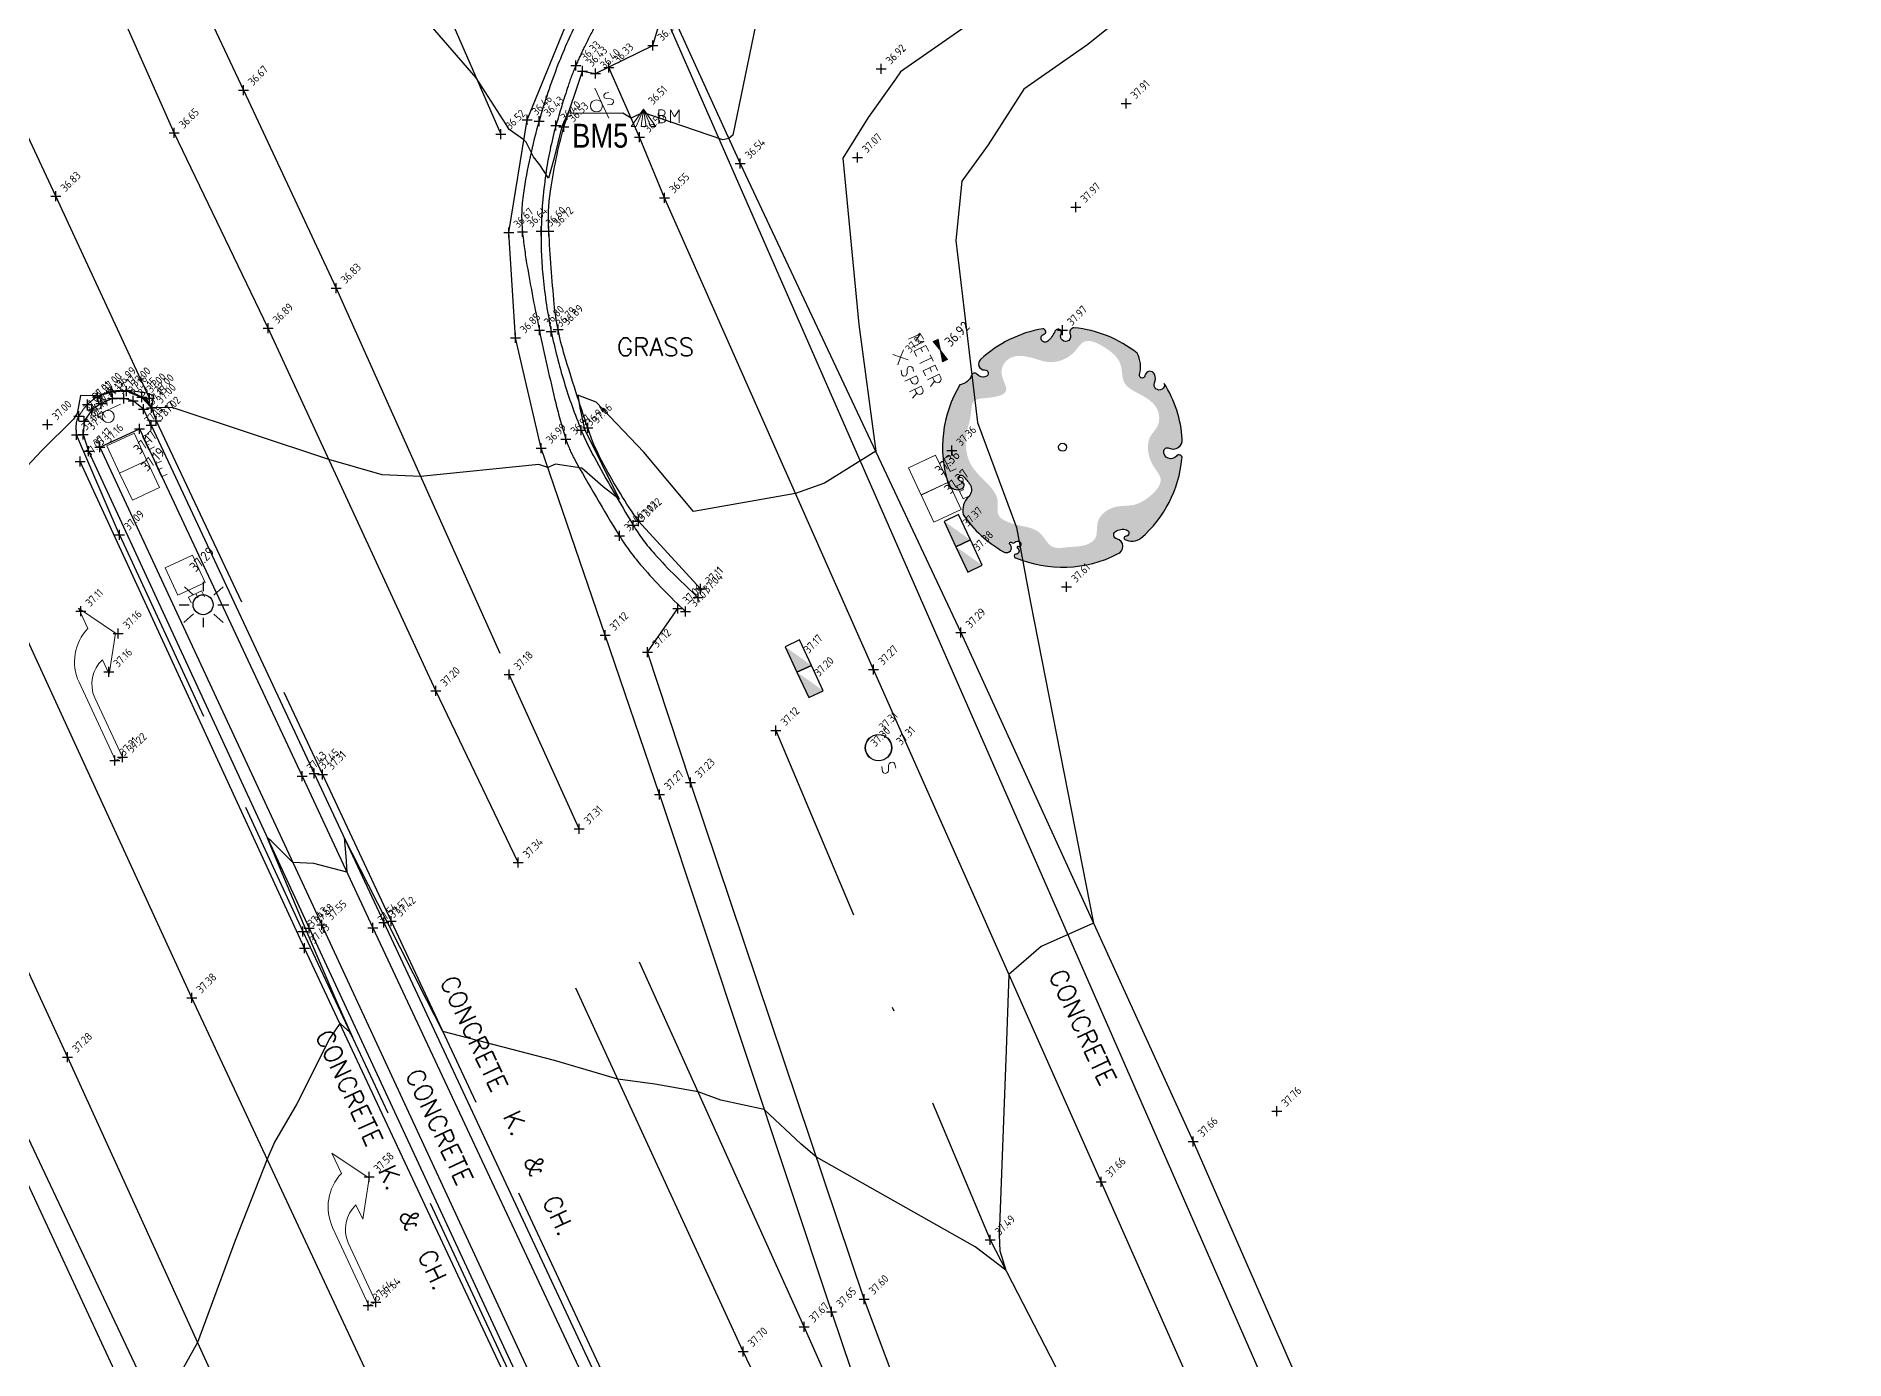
# Model space of a CAD drawing. Header units: metres. Extents: x 245957 to 247358, y 7418632 to 7419642.
# Drawn here: x 246882.36 to 246927.58, y 7419456.2 to 7419489.28 of the extents above; entities that cross this region are included whole.
import ezdxf
from ezdxf.enums import TextEntityAlignment as Align

# ---------------------------------------------------------------- set-up
doc = ezdxf.new("R2010")
doc.units = ezdxf.units.M
for name, pattern in [('DASHDOT', [10, 5, -2.5, 0, -2.5]), ('DASHED', [0.75, 0.5, -0.25]), ('HIDDEN', [0.375, 0.25, -0.125]), ('PHANTOM', [2.5, 1.25, -0.25, 0.25, -0.25, 0.25, -0.25])]:
    doc.linetypes.add(name, pattern=pattern)
for name, color, linetype in [('-TEXT', 7, 'Continuous'), ('017_NAIL-L', 8, 'Continuous'), ('102_TOP_OF_BANK', 37, 'PHANTOM'), ('103_TOE_OF_BATTER', 37, 'DASHDOT'), ('103_TOE_OF_BATTER-L', 37, 'DASHDOT'), ('103_TOE_OF_BATTER-S', 37, 'DASHDOT'), ('104_EXISTING_SURFACE-L', 35, 'Continuous'), ('104_EXISTING_SURFACE-S', 35, 'Continuous'), ('201_SINGLE_TREE-H', 63, 'Continuous'), ('201_SINGLE_TREE-S', 96, 'Continuous'), ('401_CL_BITUMEN-L', 8, 'Continuous'), ('401_CL_BITUMEN-S', 8, 'Continuous'), ('403_EDGE_OF_BITUMEN', 8, 'Continuous'), ('403_EDGE_OF_BITUMEN-L', 8, 'Continuous'), ('403_EDGE_OF_BITUMEN-S', 8, 'Continuous'), ('408_BACK_OF_KERB', 10, 'Continuous'), ('408_BACK_OF_KERB-L', 10, 'Continuous'), ('408_BACK_OF_KERB-S', 10, 'Continuous'), ('410_PEDESTRIAN_PATH', 32, 'Continuous'), ('410_PEDESTRIAN_PATH-L', 32, 'Continuous'), ('410_PEDESTRIAN_PATH-S', 32, 'Continuous'), ('415_LANE_LINE_DASHED', 53, 'DASHED'), ('415_LANE_LINE_DASHED-L', 53, 'DASHED'), ('415_LANE_LINE_DASHED-S', 53, 'DASHED'), ('418_LANE_LINE_SOLID', 53, 'Continuous'), ('418_LANE_LINE_SOLID-L', 53, 'Continuous'), ('418_LANE_LINE_SOLID-S', 53, 'Continuous'), ('420_TRAFFIC_ARROW-L', 53, 'Continuous'), ('420_TRAFFIC_ARROW-S', 53, 'Continuous'), ('721_TELECOM_PIT-L', 7, 'Continuous'), ('EX-BENCHMARK', 7, 'Continuous'), ('EX-BENCHMARK_(SLS)', 8, 'Continuous'), ('EX-LINEMARKING_(SLS)', 53, 'Continuous'), ('EX-TELSTRA_COVER_(SLS)', 7, 'Continuous'), ('EX-TRAFFIC_SIGN_(SLS)', 89, 'Continuous'), ('Surface_Contours_Major', 4, 'Continuous'), ('Surface_Contours_Minor', 253, 'Continuous')]:
    doc.layers.add(name, color=color, linetype=linetype)
for name, color, linetype, true_color in [('406_LIP_OF_KERB', 7, 'HIDDEN', 0xff4100), ('406_LIP_OF_KERB-L', 7, 'HIDDEN', 0xff4100), ('406_LIP_OF_KERB-S', 7, 'HIDDEN', 0xff4100), ('407_INVERT_OF_KERB', 7, 'DASHED', 0xff4100), ('407_INVERT_OF_KERB-L', 7, 'DASHED', 0xff4100), ('407_INVERT_OF_KERB-S', 7, 'DASHED', 0xff4100), ('409_TOP_OF_KERB', 7, 'Continuous', 0xff4100), ('409_TOP_OF_KERB-L', 7, 'Continuous', 0xff4100), ('409_TOP_OF_KERB-S', 7, 'Continuous', 0xff4100), ('716_ELECTRICITY_PIT-L', 7, 'ELECTRICAL', 0xffa500), ('717_ELEC_LINE_OVER', 7, 'Continuous', 0xffa500), ('741_SEWER_PIT-L', 7, 'Continuous', 0xfffd66), ('754_WATER_METER-L', 7, 'Continuous', 0x0041ff), ('759_IRRIGATION', 7, 'Continuous', 0x0041ff), ('EX-ELECT_PIT_(SLS)', 7, 'Continuous', 0xffa500), ('EX-LIGHT_(SLS)', 7, 'Continuous', 0xffa500), ('EX-SEWER_PIT_(SLS)', 7, 'Continuous', 0xfffd66), ('EX-SPRINKLER_(SLS)', 7, 'Continuous', 0x0041ff), ('EX-WATER_METER_(SLS)', 7, 'Continuous', 0x0041ff)]:
    doc.layers.add(name, color=color, linetype=linetype, true_color=true_color)
doc.styles.add('BOLD', font='ARIALN.TTF')
doc.styles.add('ISO', font='iso.shx')
doc.styles.add('ISO18', font='iso.shx')
doc.styles.add('ISO2.5', font='isocp.shx', dxfattribs={"height": 2.5})
doc.styles.get("Standard").update_dxf_attribs({"font": 'SIMPLEX.shx'})
doc.linetypes.add('ELECTRICAL', pattern='A,2,-0.15,["E",ISO18,S=0.2,R=0,X=-0.015,Y=-0.1],-0.15', length=2.3)

# ---------------------------------------------------------------- blocks, each defined once
blk = doc.blocks.new('BM')
at = {"color": 0, "linetype": 'Continuous', "lineweight": 13}
for p, q in [((0, 0), (-0.31, -0.437)), ((-0.186, -0.437), (0, 0)), ((0, 0), (-0.062, -0.437)), ((0, 0), (0.186, -0.437)), ((0.31, -0.437), (0, 0)), ((0, 0), (0.062, -0.437)), ((-0.31, -0.437), (-0.186, -0.437)), ((-0.062, -0.437), (0.062, -0.437)), ((0.186, -0.437), (0.31, -0.437)), ((0.472, -0.017), (0.383, -0.017)), ((0.383, -0.017), (0.383, -0.339)), ((0.472, -0.161), (0.383, -0.161)), ((0.383, -0.161), (0.389, -0.161)), ((0.383, -0.339), (0.472, -0.339)), ((0.383, -0.339), (0.389, -0.339)), ((0.522, -0.039), (0.472, -0.017)), ((0.472, -0.161), (0.522, -0.139)), ((0.516, -0.172), (0.472, -0.161)), ((0.472, -0.339), (0.516, -0.327)), ((0.549, -0.206), (0.516, -0.172)), ((0.516, -0.327), (0.549, -0.294)), ((0.544, -0.089), (0.522, -0.039)), ((0.522, -0.139), (0.544, -0.089)), ((0.56, -0.25), (0.549, -0.206)), ((0.549, -0.294), (0.56, -0.25)), ((0.671, -0.339), (0.671, -0.017)), ((0.671, -0.017), (0.776, -0.194)), ((0.776, -0.194), (0.887, -0.017)), ((0.887, -0.017), (0.887, -0.339))]:
    blk.add_line(p, q, dxfattribs=at)
blk = doc.blocks.new('CROSS')
at = {"color": 0, "linetype": 'Continuous'}
for p, q in [((-0.5, 0), (0.5, 0)), ((0, -0.5), (0, 0.5))]:
    blk.add_line(p, q, dxfattribs=at)
blk = doc.blocks.new('SP')
at = {"color": 0, "linetype": 'Continuous', "lineweight": 13}
for p, q in [((0.15, 0.423), (0.15, -0.406)), ((0.28, 0.165), (0.263, 0.104)), ((0.263, 0.104), (0.302, 0.059)), ((0.335, 0.192), (0.28, 0.165)), ((0.302, 0.059), (0.401, 0.004)), ((0.424, 0.176), (0.335, 0.192)), ((0.401, 0.004), (0.407, 0.004)), ((0.44, -0.04), (0.401, 0.004)), ((0.401, 0.004), (0.407, 0.004)), ((0.263, -0.096), (0.368, -0.129)), ((0.368, -0.129), (0.424, -0.101)), ((0.368, -0.129), (0.374, -0.129)), ((0.424, -0.101), (0.44, -0.04))]:
    blk.add_line(p, q, dxfattribs=at)
blk.add_circle((0, 0), 0.15, dxfattribs=at)
blk = doc.blocks.new('SPR')
at = {"color": 0, "linetype": 'Continuous', "lineweight": 13}
for p, q in [((-0.144, -0.144), (0.139, 0.139)), ((-0.141, 0.141), (0, 0)), ((0, 0), (0.141, -0.141)), ((0.315, 0.132), (0.298, 0.071)), ((0.298, 0.071), (0.337, 0.021)), ((0.37, 0.16), (0.315, 0.132)), ((0.337, 0.021), (0.437, -0.028)), ((0.459, 0.143), (0.37, 0.16)), ((0.586, -0.161), (0.586, 0.16)), ((0.586, 0.16), (0.675, 0.16)), ((0.675, 0.16), (0.681, 0.16)), ((0.719, 0.149), (0.675, 0.16)), ((0.675, 0.16), (0.681, 0.16)), ((0.753, 0.116), (0.719, 0.149)), ((0.719, -0.006), (0.753, 0.027)), ((0.769, 0.071), (0.753, 0.116)), ((0.753, 0.027), (0.769, 0.071)), ((0.875, -0.161), (0.875, 0.16)), ((0.875, 0.16), (0.963, 0.16)), ((0.963, 0.16), (0.969, 0.16)), ((1.007, 0.149), (0.963, 0.16)), ((0.963, 0.16), (0.969, 0.16)), ((1.041, 0.116), (1.007, 0.149)), ((1.007, -0.006), (1.041, 0.027)), ((1.052, 0.071), (1.041, 0.116)), ((1.041, 0.027), (1.052, 0.071)), ((0.298, -0.128), (0.409, -0.161)), ((0.409, -0.161), (0.464, -0.134)), ((0.409, -0.161), (0.415, -0.161)), ((0.437, -0.028), (0.442, -0.028)), ((0.476, -0.078), (0.437, -0.028)), ((0.437, -0.028), (0.442, -0.028)), ((0.464, -0.134), (0.476, -0.078)), ((0.675, -0.017), (0.586, -0.017)), ((0.586, -0.017), (0.592, -0.017)), ((0.675, -0.017), (0.719, -0.006)), ((0.963, -0.017), (0.875, -0.017)), ((0.875, -0.017), (0.88, -0.017)), ((0.963, -0.017), (1.007, -0.006)), ((0.985, -0.017), (1.052, -0.161)), ((1.052, -0.161), (1.057, -0.161))]:
    blk.add_line(p, q, dxfattribs=at)
blk = doc.blocks.new('201T')
at = {"layer": '201_SINGLE_TREE-S'}
blk.add_circle((0, 0), 0.5, dxfattribs=at)
blk = doc.blocks.new('201C')
at = {"layer": '201_SINGLE_TREE-H', "transparency": 33554534}
h = blk.add_hatch(color=256, dxfattribs=at)
h.paths.add_polyline_path([(-0.3717, -0.3344, 0.222926), (0.0196, -0.4996, 0.770799), (0.0439, -0.4417, -0.650302), (0.0511, -0.4116, -0.234737), (0.0964, -0.4247, -0.847312), (0.0816, -0.4475, 0.78443), (0.0732, -0.4583, 0.276934), (0.1352, -0.4813, 0.193599), (0.4309, -0.2536, 0.800435), (0.4144, -0.2337, -0.75216), (0.3757, -0.1925, -0.528914), (0.4006, -0.1909, 0.594112), (0.4663, -0.1804, 0.123805), (0.4962, 0.0616, -1.41759), (0.4607, 0.0811, 0.206906), (0.4758, 0.1133, 0.759729), (0.4374, 0.1252, -1.073307), (0.4187, 0.1392, 0.194379), (0.4474, 0.2231, 0.144612), (0.2544, 0.4304, 0.53339), (0.2277, 0.4128, -1.592592), (0.1939, 0.4293, 1.030038), (0.1758, 0.4513, -0.10361), (0.1314, 0.4262, -1.238487), (0.1282, 0.4593, 0.884725), (0.1336, 0.4818, 0.147549), (-0.1551, 0.4753, 0.71725), (-0.1579, 0.4291, -0.864032), (-0.1646, 0.4015, -0.310704), (-0.1946, 0.4266, 0.58143), (-0.2167, 0.4321, -0.281558), (-0.2766, 0.4162), (-0.2775, 0.4159, 0.217121), (-0.4959, 0.0634), (-0.4959, 0.0634, 0.440011), (-0.4522, 0.021, 0.723973), (-0.4442, 0.0516, -1.384648), (-0.4262, 0.0659, -0.051107), (-0.4149, 0.0223, -0.361502), (-0.441, -0.0208, 0.256822), (-0.4937, -0.0791, 0.116166), (-0.4065, -0.2911, 0.67803), (-0.3682, -0.2843, 0.170035), (-0.3696, -0.274, -1.054701), (-0.3596, -0.2696, 0.431903), (-0.3468, -0.2749, -0.910728), (-0.3329, -0.2993, -0.42046), (-0.3418, -0.2976, 1.007885), (-0.3479, -0.3018, -0.766634), (-0.3646, -0.3216, 0.938602), (-0.3717, -0.3344)])
edge = h.paths.add_edge_path(flags=16)
edge.add_spline(control_points=[(-0.3177, 0.2468), (-0.303, 0.2628), (-0.2856, 0.2893), (-0.256, 0.3411), (-0.1928, 0.3155), (-0.0921, 0.286), (-0.1162, 0.3941), (-0.0359, 0.4462), (0.0392, 0.3985), (0.1028, 0.3299), (0.1957, 0.3214), (0.2784, 0.3804), (0.3442, 0.2961), (0.3785, 0.2147), (0.3303, 0.1307), (0.3915, 0.0592), (0.4378, -0.0139), (0.4055, -0.0919), (0.3459, -0.1091), (0.3102, -0.1666), (0.3057, -0.2282), (0.3286, -0.3091), (0.2408, -0.3447), (0.1647, -0.3496), (0.103, -0.3142), (0.0463, -0.3153), (0.0047, -0.3356), (-0.0139, -0.3682), (-0.0327, -0.4069), (-0.0927, -0.4151), (-0.1463, -0.3868), (-0.23, -0.3665), (-0.2245, -0.2773), (-0.2864, -0.2294), (-0.3344, -0.1941), (-0.3737, -0.1409), (-0.3276, -0.0866), (-0.344, -0.0009), (-0.3866, 0.0828), (-0.3665, 0.1796), (-0.3359, 0.2271), (-0.3177, 0.2468)], knot_values=[0, 0, 0, 0, 0.064972, 0.101243, 0.15652, 0.245586, 0.324463, 0.387907, 0.486094, 0.554514, 0.671826, 0.728629, 0.823661, 0.919885, 0.989953, 1.075257, 1.171704, 1.23593, 1.293575, 1.346478, 1.426142, 1.479146, 1.570817, 1.644481, 1.712561, 1.774901, 1.807, 1.846291, 1.885582, 1.928182, 2.007036, 2.074591, 2.151638, 2.226455, 2.293426, 2.340744, 2.397548, 2.47317, 2.587294, 2.673595, 2.754259, 2.754259, 2.754259, 2.754259], degree=3, periodic=0)
at = {"layer": '201_SINGLE_TREE-S'}
blk.add_lwpolyline([(-0.3717, -0.3344, 0.222926), (0.0196, -0.4996, 0.770799), (0.0439, -0.4417, -0.650302), (0.0511, -0.4116, -0.234737), (0.0964, -0.4247, -0.847312), (0.0816, -0.4475, 0.78443), (0.0732, -0.4583, 0.276934), (0.1352, -0.4813, 0.193599), (0.4309, -0.2536, 0.800435), (0.4144, -0.2337, -0.75216), (0.3757, -0.1925, -0.528914), (0.4006, -0.1909, 0.594112), (0.4663, -0.1804, 0.123805), (0.4962, 0.0616, -1.41759), (0.4607, 0.0811, 0.206906), (0.4758, 0.1133, 0.759729), (0.4374, 0.1252, -1.073307), (0.4187, 0.1392, 0.194379), (0.4474, 0.2231, 0.144612), (0.2544, 0.4304, 0.53339), (0.2277, 0.4128, -1.592592), (0.1939, 0.4293, 1.030038), (0.1758, 0.4513, -0.10361), (0.1314, 0.4262, -1.238487), (0.1282, 0.4593, 0.884725), (0.1336, 0.4818, 0.147549), (-0.1551, 0.4753, 0.71725), (-0.1579, 0.4291, -0.864032), (-0.1646, 0.4015, -0.310704), (-0.1946, 0.4266, 0.58143), (-0.2167, 0.4321, -0.281558), (-0.2766, 0.4162), (-0.2775, 0.4159, 0.217121), (-0.4959, 0.0634), (-0.4959, 0.0634, 0.440011), (-0.4522, 0.021, 0.723973), (-0.4442, 0.0516, -1.384648), (-0.4262, 0.0659, -0.051107), (-0.4149, 0.0223, -0.361502), (-0.441, -0.0208, 0.256822), (-0.4937, -0.0791, 0.116166), (-0.4065, -0.2911, 0.67803), (-0.3682, -0.2843, 0.170035), (-0.3696, -0.274, -1.054701), (-0.3596, -0.2696, 0.431903), (-0.3468, -0.2749, -0.910728), (-0.3329, -0.2993, -0.42046), (-0.3418, -0.2976, 1.007885), (-0.3479, -0.3018, -0.766634), (-0.3646, -0.3216, 0.938602), (-0.3717, -0.3344)], format="xyb", dxfattribs=at)
blk = doc.blocks.new('SEWA')
at = {"color": 0, "linetype": 'Continuous', "lineweight": 13}
for p, q in [((0.471, 0.153), (0.46, 0.114)), ((0.46, 0.114), (0.477, 0.07)), ((0.499, 0.186), (0.471, 0.153)), ((0.477, 0.07), (0.504, 0.042)), ((0.543, 0.197), (0.499, 0.186)), ((0.504, 0.042), (0.615, -0.013)), ((0.643, 0.175), (0.543, 0.197)), ((0.46, -0.124), (0.582, -0.163)), ((0.582, -0.163), (0.621, -0.152)), ((0.582, -0.163), (0.587, -0.163)), ((0.615, -0.013), (0.621, -0.013)), ((0.648, -0.041), (0.615, -0.013)), ((0.615, -0.013), (0.621, -0.013)), ((0.621, -0.152), (0.654, -0.124)), ((0.659, -0.08), (0.648, -0.041)), ((0.654, -0.124), (0.659, -0.08))]:
    blk.add_line(p, q, dxfattribs=at)
blk.add_circle((0, 0), 0.325, dxfattribs=at)
blk = doc.blocks.new('WM')
at = {"color": 0, "linetype": 'Continuous', "lineweight": 13}
for p, q in [((-0.28, -0.07), (-0.28, 0.07)), ((-0.28, 0.07), (0, 0)), ((-0.275, 0.069), (-0.28, 0.069)), ((-0.25, 0.062), (-0.28, 0.062)), ((-0.225, 0.056), (-0.28, 0.056)), ((-0.2, 0.05), (-0.28, 0.05)), ((-0.175, 0.044), (-0.28, 0.044)), ((-0.15, 0.037), (-0.28, 0.037)), ((-0.125, 0.031), (-0.28, 0.031)), ((-0.1, 0.025), (-0.28, 0.025)), ((-0.075, 0.019), (-0.28, 0.019)), ((-0.05, 0.012), (-0.28, 0.012)), ((-0.025, 0.006), (-0.28, 0.006)), ((-0.001, 0), (-0.28, 0)), ((0, 0), (-0.28, -0.07)), ((0.28, 0.07), (0, 0)), ((0.28, 0), (0, 0)), ((0, 0), (0.28, -0.07)), ((0.28, 0.006), (0.024, 0.006)), ((0.28, 0.012), (0.049, 0.012)), ((0.28, 0.019), (0.074, 0.019)), ((0.28, 0.025), (0.099, 0.025)), ((0.28, 0.031), (0.124, 0.031)), ((0.28, 0.037), (0.149, 0.037)), ((0.28, 0.044), (0.174, 0.044)), ((0.28, 0.05), (0.199, 0.05)), ((0.28, 0.056), (0.224, 0.056)), ((0.28, 0.062), (0.249, 0.062)), ((0.28, 0.069), (0.274, 0.069)), ((0.28, -0.07), (0.28, 0.07)), ((-0.591, -0.602), (-0.591, -0.275)), ((-0.591, -0.275), (-0.48, -0.458)), ((-0.48, -0.458), (-0.375, -0.275)), ((-0.375, -0.275), (-0.375, -0.602)), ((-0.026, -0.006), (-0.28, -0.006)), ((-0.051, -0.012), (-0.28, -0.012)), ((-0.076, -0.019), (-0.28, -0.019)), ((-0.101, -0.025), (-0.28, -0.025)), ((-0.126, -0.031), (-0.28, -0.031)), ((-0.151, -0.037), (-0.28, -0.037)), ((-0.176, -0.044), (-0.28, -0.044)), ((-0.201, -0.05), (-0.28, -0.05)), ((-0.226, -0.056), (-0.28, -0.056)), ((-0.251, -0.062), (-0.28, -0.062)), ((-0.276, -0.069), (-0.28, -0.069)), ((-0.264, -0.602), (-0.264, -0.275)), ((-0.264, -0.275), (-0.12, -0.275)), ((-0.158, -0.419), (-0.264, -0.419)), ((-0.264, -0.419), (-0.258, -0.419)), ((-0.12, -0.275), (-0.114, -0.275)), ((-0.014, -0.275), (0.163, -0.275)), ((0.28, -0.006), (0.025, -0.006)), ((0.28, -0.012), (0.05, -0.012)), ((0.074, -0.602), (0.074, -0.275)), ((0.074, -0.275), (0.08, -0.275)), ((0.28, -0.019), (0.075, -0.019)), ((0.28, -0.025), (0.1, -0.025)), ((0.28, -0.031), (0.125, -0.031)), ((0.28, -0.037), (0.15, -0.037)), ((0.163, -0.275), (0.168, -0.275)), ((0.28, -0.044), (0.175, -0.044)), ((0.28, -0.05), (0.2, -0.05)), ((0.28, -0.056), (0.225, -0.056)), ((0.28, -0.062), (0.25, -0.062)), ((0.274, -0.602), (0.274, -0.275)), ((0.274, -0.275), (0.418, -0.275)), ((0.379, -0.419), (0.274, -0.419)), ((0.274, -0.419), (0.279, -0.419)), ((0.28, -0.069), (0.275, -0.069)), ((0.418, -0.275), (0.423, -0.275)), ((0.523, -0.602), (0.523, -0.275)), ((0.523, -0.275), (0.617, -0.275)), ((0.617, -0.275), (0.623, -0.275)), ((0.662, -0.286), (0.617, -0.275)), ((0.617, -0.275), (0.623, -0.275)), ((0.617, -0.458), (0.662, -0.441)), ((0.695, -0.32), (0.662, -0.286)), ((0.662, -0.441), (0.695, -0.408)), ((0.706, -0.364), (0.695, -0.32)), ((0.695, -0.408), (0.706, -0.364)), ((-0.375, -0.602), (-0.369, -0.602)), ((-0.12, -0.602), (-0.264, -0.602)), ((0.418, -0.602), (0.274, -0.602)), ((0.617, -0.458), (0.523, -0.458)), ((0.523, -0.458), (0.529, -0.458)), ((0.634, -0.458), (0.706, -0.602)), ((0.706, -0.602), (0.711, -0.602))]:
    blk.add_line(p, q, dxfattribs=at)
blk = doc.blocks.new('TCB')
at = {"layer": 'EX-TELSTRA_COVER_(SLS)'}
for p, q in [((0.35, 0.2), (-0.35, 0.2)), ((-0.35, 0.2), (-0.35, -0.2)), ((0.35, -0.2), (0.35, 0.2)), ((-0.35, -0.2), (0.35, -0.2))]:
    blk.add_line(p, q, dxfattribs=at)
blk.add_solid([(-0.35, -0.2), (0.35, 0.2), (0.35, -0.2)], dxfattribs=at)
blk = doc.blocks.new('ECVRS')
at = {"layer": 'EX-ELECT_PIT_(SLS)', "lineweight": 13}
for p, q in [((0.356, 0.377), (-0.394, 0.377)), ((-0.394, 0.377), (-0.394, -0.373)), ((0.356, -0.373), (0.356, 0.377)), ((0.512, -0.151), (0.512, 0.209)), ((0.512, 0.209), (0.673, 0.209)), ((0.628, 0.049), (0.512, 0.049)), ((0.512, 0.049), (0.518, 0.049)), ((0.673, 0.209), (0.678, 0.209)), ((-0.394, -0.373), (0.356, -0.373)), ((0.673, -0.151), (0.512, -0.151))]:
    blk.add_line(p, q, dxfattribs=at)
blk = doc.blocks.new('CK')
at = {"layer": '-TEXT'}
blk.add_text('CONCRETE  K.  &  CH.', height=0.45, dxfattribs=at).set_placement((-0.032, -0.236), align=Align.CENTER)
blk = doc.blocks.new('C')
at = {"layer": '-TEXT'}
blk.add_text('CONCRETE', height=0.45, dxfattribs=at).set_placement((-0.001, -0.23), align=Align.CENTER)
blk = doc.blocks.new('G')
at = {"layer": '-TEXT'}
blk.add_text('GRASS', height=0.45, dxfattribs=at).set_placement((0.021, -0.235), align=Align.CENTER)
blk = doc.blocks.new('RT')
at = {"color": 0, "linetype": 'Continuous', "lineweight": 13}
for p, q in [((-1.2, -0.72), (0, 0)), ((0, 0), (1.08, -0.72)), ((-0.501, -0.72), (-1.2, -0.72)), ((-0.501, -0.72), (-0.495, -0.72)), ((1.08, -0.72), (0.58, -0.72)), ((3.6, -1.68), (0.911, -1.68)), ((3.6, -1.44), (1.559, -1.442)), ((3.6, -1.68), (3.6, -1.44))]:
    blk.add_line(p, q, dxfattribs=at)
for centre, radius, start, end in [((0.916, -0.154), 1.526, 201.7656, 269.8021), ((1.58, -0.389), 1.054, 198.3221, 268.8086)]:
    blk.add_arc(centre, radius, start, end, dxfattribs=at)
blk = doc.blocks.new('1221')
at = {"layer": 'EX-LIGHT_(SLS)'}
for p, q in [((246717.545, 7418813.371), (246717.762, 7418813.171)), ((246718.013, 7418813.493), (246718.013, 7418813.259)), ((246718.512, 7418813.371), (246718.283, 7418813.162)), ((246717.413, 7418812.924), (246717.667, 7418812.924)), ((246718.379, 7418812.924), (246718.654, 7418812.924)), ((246717.773, 7418812.695), (246717.535, 7418812.476)), ((246718.013, 7418812.599), (246718.013, 7418812.365)), ((246718.285, 7418812.687), (246718.512, 7418812.476))]:
    blk.add_line(p, q, dxfattribs=at)
blk.add_circle((246718.013, 7418812.924), 0.25, dxfattribs=at)

msp = doc.modelspace()

# ---------------------------------------------------------------- linework, layer by layer
at = {"layer": '102_TOP_OF_BANK', "ltscale": 10}
msp.add_lwpolyline([(246964.762, 7419288.13, 0.000006), (246962.494, 7419293.018, 0.000004), (246958.792, 7419300.994, 0.000851)], format="xyb", dxfattribs=at)
at = {"layer": '103_TOE_OF_BATTER'}
msp.add_lwpolyline([(246900.857, 7419471.93), (246906.211, 7419459.197), (246910.686, 7419450.541), (246916.034, 7419437.266), (246921.911, 7419423.016)], dxfattribs=at)
at = {"layer": '403_EDGE_OF_BITUMEN'}
for p, q in [((246897.649, 7419473.886), (246898.407, 7419474.973)), ((246898.721, 7419470.627), (246897.649, 7419473.886)), ((246903.061, 7419457.715), (246898.721, 7419470.627)), ((246881.117, 7419462.816), (246886.81, 7419450.584)), ((246906.51, 7419448.54), (246903.061, 7419457.715))]:
    msp.add_line(p, q, dxfattribs=at)
at = {"layer": '406_LIP_OF_KERB', "ltscale": 10}
msp.add_lwpolyline([(246898.596, 7419474.902, -0.025282), (246897.512, 7419476.022, -0.041194), (246896.943, 7419476.793, -0.011913), (246895.813, 7419478.722, -0.050384), (246895.604, 7419479.209, -0.016505), (246895.352, 7419480.114, -0.008327), (246894.942, 7419481.93, -0.008825), (246894.633, 7419483.556, -0.017322), (246894.519, 7419484.392, -0.062558), (246894.542, 7419485.355, -0.032537), (246894.934, 7419487.159, -0.022609), (246895.408, 7419488.568, -0.026343), (246895.931, 7419489.732, -0.029484), (246896.265, 7419490.296, -0.009885), (246897.387, 7419491.893, -0.055708), (246898.252, 7419492.833, -0.036268), (246899.819, 7419494.008)], format="xyb", dxfattribs=at)
at = {"layer": '407_INVERT_OF_KERB', "ltscale": 10}
for p, q in [((246885.249, 7419479.989), (246885.366, 7419479.67)), ((246884.447, 7419476.82), (246883.373, 7419479.316)), ((246885.366, 7419479.67), (246889.524, 7419470.831)), ((246884.447, 7419476.82), (246889.031, 7419466.904)), ((246889.524, 7419470.831), (246891.236, 7419467.164)), ((246891.236, 7419467.164), (246896.891, 7419455.089)), ((246889.031, 7419466.904), (246898.925, 7419445.773))]:
    msp.add_line(p, q, dxfattribs=at)
for points in [[(246901.099, 7419493.899, 0.040597), (246900.367, 7419493.781, 0.088773), (246900.056, 7419493.643, 0.018543), (246899.24, 7419493.047, 0.025302), (246898.683, 7419492.56, 0.007627), (246898.094, 7419491.971, 0.013229), (246897.769, 7419491.618, 0.028728), (246897.011, 7419490.643, 0.027547), (246896.341, 7419489.545, 0.009709), (246896.058, 7419488.993, 0.01231), (246895.855, 7419488.548, 0.021265), (246895.66, 7419488.034, 0.011309), (246895.357, 7419487.045, 0.03382), (246895.101, 7419485.825, 0.029621), (246894.987, 7419484.407, 0.030271), (246895.034, 7419483.243, 0.025929), (246895.24, 7419481.898, 0.022818), (246895.559, 7419480.644, 0.022904), (246895.99, 7419479.43, 0.028501), (246896.308, 7419478.763, 0.010693), (246897.289, 7419477.058, 0.047319), (246897.821, 7419476.34, 0.027424), (246898.912, 7419475.254)], [(246885.249, 7419479.989, 0.052997), (246885.12, 7419480.164, 0.079126), (246885.006, 7419480.255, 0.035078), (246884.768, 7419480.367, 0.060526), (246884.62, 7419480.405, 0.04003), (246884.413, 7419480.416, 0.046357), (246884.235, 7419480.394, 0.033989), (246884.037, 7419480.336, 0.045204), (246883.897, 7419480.27, 0.032839), (246883.788, 7419480.196, 0.022979), (246883.645, 7419480.074, 0.04282), (246883.565, 7419479.984, 0.021293), (246883.428, 7419479.785, 0.111039), (246883.364, 7419479.602, 0.075102), (246883.373, 7419479.316)]]:
    msp.add_lwpolyline(points, format="xyb", dxfattribs=at)
at = {"layer": '408_BACK_OF_KERB'}
for p, q in [((246897.778, 7419489.044), (246898.803, 7419492.479)), ((246896.345, 7419488.348), (246897.778, 7419489.044)), ((246895.555, 7419487.016), (246896.02, 7419488.409)), ((246896.02, 7419488.409), (246896.345, 7419488.348)), ((246883.954, 7419479.008), (246884.945, 7419479.464)), ((246884.945, 7419479.464), (246889.009, 7419470.79)), ((246883.954, 7419479.008), (246889.508, 7419467.073)), ((246897.418, 7419477.156), (246898.974, 7419475.464)), ((246889.009, 7419470.79), (246890.781, 7419466.992)), ((246894.874, 7419455.501), (246889.508, 7419467.073)), ((246890.781, 7419466.992), (246896.462, 7419454.877))]:
    msp.add_line(p, q, dxfattribs=at)
msp.add_lwpolyline([(246897.418, 7419477.156, -0.02604), (246896.552, 7419478.568, -0.04305), (246896.151, 7419479.488, -0.008194), (246895.571, 7419481.303, -0.02357), (246895.409, 7419481.945, -0.026221), (246895.315, 7419482.582, -0.00922), (246895.178, 7419484.405, -0.050162), (246895.221, 7419485.409, -0.030665), (246895.555, 7419487.016)], format="xyb", dxfattribs=at)
at = {"layer": '409_TOP_OF_KERB'}
for p, q in [((246884.273, 7419480.225), (246883.985, 7419480.1)), ((246884.551, 7419480.226), (246884.273, 7419480.225)), ((246884.789, 7419480.165), (246884.551, 7419480.226)), ((246883.758, 7419479.941), (246883.565, 7419479.658)), ((246883.985, 7419480.1), (246883.758, 7419479.941)), ((246885.043, 7419479.955), (246884.789, 7419480.165)), ((246885.24, 7419479.562), (246885.043, 7419479.955)), ((246883.565, 7419479.658), (246883.54, 7419479.325)), ((246883.54, 7419479.325), (246883.669, 7419478.907)), ((246885.24, 7419479.562), (246889.317, 7419470.853)), ((246883.669, 7419478.907), (246889.187, 7419466.984)), ((246889.317, 7419470.853), (246891.058, 7419467.129)), ((246891.058, 7419467.129), (246896.73, 7419454.99)), ((246889.187, 7419466.984), (246894.599, 7419455.354))]:
    msp.add_line(p, q, dxfattribs=at)
at = {"layer": '410_PEDESTRIAN_PATH'}
for p, q in [((246898.401, 7419489.514), (246899.965, 7419486.1)), ((246897.442, 7419486.757), (246896.679, 7419488.493)), ((246898.071, 7419485.243), (246897.442, 7419486.757)), ((246899.965, 7419486.1), (246905.482, 7419474.373)), ((246903.295, 7419473.449), (246898.071, 7419485.243)), ((246905.482, 7419474.373), (246911.284, 7419461.656)), ((246908.982, 7419460.649), (246903.295, 7419473.449)), ((246911.284, 7419461.656), (246915.257, 7419452.607)), ((246912.996, 7419451.597), (246908.982, 7419460.649))]:
    msp.add_line(p, q, dxfattribs=at)
at = {"layer": '415_LANE_LINE_DASHED', "ltscale": 20}
for p, q in [((246890.304, 7419495.262), (246893.976, 7419486.829)), ((246884.749, 7419493.888), (246887.543, 7419487.928)), ((246885.813, 7419486.86), (246883.03, 7419493.148)), ((246882.856, 7419485.278), (246879.908, 7419491.582)), ((246887.543, 7419487.928), (246889.862, 7419482.983)), ((246888.16, 7419481.982), (246885.813, 7419486.86)), ((246885.2, 7419480.232), (246882.856, 7419485.278)), ((246889.862, 7419482.983), (246894.189, 7419473.323)), ((246892.352, 7419472.916), (246888.16, 7419481.982)), ((246895.939, 7419469.466), (246894.189, 7419473.323)), ((246894.416, 7419468.625), (246892.352, 7419472.916)), ((246901.565, 7419457.022), (246895.939, 7419469.466)), ((246900.037, 7419456.407), (246894.416, 7419468.625)), ((246904.213, 7419451.058), (246901.565, 7419457.022)), ((246903.696, 7419448.812), (246900.037, 7419456.407))]:
    msp.add_line(p, q, dxfattribs=at)
at = {"layer": '418_LANE_LINE_SOLID'}
for p, q in [((246894.635, 7419487.187), (246895.73, 7419489.852)), ((246894.181, 7419484.374), (246894.635, 7419487.187)), ((246894.342, 7419481.738), (246894.181, 7419484.374)), ((246894.991, 7419478.983), (246894.342, 7419481.738)), ((246896.583, 7419474.307), (246894.991, 7419478.983)), ((246889.074, 7419466.487), (246883.461, 7419478.647)), ((246886.252, 7419465.246), (246880.608, 7419477.522)), ((246877.353, 7419476.294), (246883.148, 7419463.766)), ((246897.943, 7419470.327), (246896.583, 7419474.307)), ((246897.943, 7419470.327), (246902.246, 7419457.398)), ((246894.904, 7419454.062), (246889.074, 7419466.487)), ((246891.981, 7419453.009), (246886.252, 7419465.246)), ((246883.148, 7419463.766), (246888.7, 7419451.574)), ((246881.599, 7419462.94), (246887.228, 7419451.016)), ((246902.246, 7419457.398), (246905.007, 7419449.207))]:
    msp.add_line(p, q, dxfattribs=at)
at = {"layer": '717_ELEC_LINE_OVER'}
msp.add_line((246927.925, 7419421.753), (246890.841, 7419506.311), dxfattribs=at)
at = {"layer": 'EX-SEWER_PIT_(SLS)'}
msp.add_circle((246903.421, 7419471.498), 0.331, dxfattribs=at)
at = {"layer": 'Surface_Contours_Major', "elevation": 37}
msp.add_lwpolyline([(246907.502, 7419490.85), (246903.97, 7419488.392), (246903.848, 7419488.202), (246903.161, 7419487.249), (246902.528, 7419486.227), (246902.931, 7419482.073), (246903.349, 7419478.906), (246902.068, 7419478.108), (246901.346, 7419477.848), (246898.795, 7419477.402), (246897.557, 7419478.881), (246896.366, 7419480.135), (246895.904, 7419480.304), (246895.958, 7419479.994), (246896.071, 7419479.459), (246896.933, 7419477.706), (246896.534, 7419478.02), (246896.006, 7419478.481), (246895.349, 7419478.58), (246895.156, 7419478.497), (246894.933, 7419478.573), (246891.97, 7419478.276), (246891.016, 7419478.314), (246889.678, 7419478.698), (246885.765, 7419480.001), (246885.258, 7419479.995), (246885.306, 7419480.295), (246885.142, 7419480.355), (246884.609, 7419480.433), (246884.574, 7419480.404), (246884.249, 7419480.386), (246884.236, 7419480.386), (246883.928, 7419480.281), (246883.892, 7419480.292), (246883.879, 7419480.29), (246883.47, 7419480.299), (246883.386, 7419479.847), (246883.294, 7419479.704), (246882.5, 7419478.917), (246881.904, 7419478.287)], dxfattribs=at)
msp.add_lwpolyline([(246885, 7419480.252), (246884.692, 7419480.376), (246885.102, 7419480.243), (246885.229, 7419480.011), (246885.006, 7419480.246)], close=True, dxfattribs=at)
at = {"layer": 'Surface_Contours_Minor'}
for points, elevation in [([(246900.342, 7419489.542), (246899.777, 7419486.805), (246899.679, 7419486.723), (246899.529, 7419486.685), (246897.532, 7419487.375), (246897.233, 7419487.232), (246897.027, 7419487.358), (246895.749, 7419487.344), (246895.704, 7419487.463), (246895.506, 7419487.023), (246895.3, 7419486.205), (246895.173, 7419485.731), (246894.955, 7419486.063), (246894.799, 7419486.261), (246894.612, 7419486.63), (246894.554, 7419486.685), (246894.187, 7419486.944), (246894.116, 7419487.071), (246893.362, 7419488.236), (246889.386, 7419492.825)], 36.5), ([(246911.311, 7419491.213), (246908.654, 7419489.069), (246907.054, 7419487.956), (246906.16, 7419486.561), (246905.504, 7419485.652), (246905.353, 7419484.174), (246905.891, 7419479.623), (246906.871, 7419476.998), (246907.22, 7419475.125), (246908.795, 7419467.111), (246907.483, 7419466.526), (246906.68, 7419465.829), (246906.614, 7419463.936), (246906.433, 7419459.313), (246906.453, 7419458.925), (246906.601, 7419458.441), (246905.837, 7419459.021), (246901.867, 7419461.266), (246901.489, 7419461.587), (246900.562, 7419462.454), (246899.481, 7419462.687), (246898.908, 7419462.898), (246897.829, 7419463.085), (246896.905, 7419463.214), (246895.319, 7419463.683), (246892.528, 7419464.404), (246892.12, 7419465.203), (246891.137, 7419467.144), (246890.671, 7419468.061), (246890.065, 7419469.25), (246890.101, 7419468.782), (246890.13, 7419468.385), (246889.301, 7419468.607), (246888.782, 7419468.631), (246888.236, 7419469.167), (246888.141, 7419469.241), (246888.441, 7419468.531), (246889.108, 7419466.943), (246889.881, 7419465.14), (246890.268, 7419464.261), (246890.2, 7419464.394), (246889.982, 7419464.591), (246889.956, 7419464.607), (246889.707, 7419464.239), (246888.877, 7419462.595), (246888.322, 7419461.638), (246888.14, 7419461.213), (246887.338, 7419459.18), (246886.394, 7419456.637), (246885.781, 7419455.535)], 37.5)]:
    msp.add_lwpolyline(points, dxfattribs=dict(at, elevation=elevation))

# ---------------------------------------------------------------- block references
at = {"layer": '-TEXT'}
msp.add_blockref('G', (246897.826, 7419481.522), dxfattribs=at)
at = {"layer": '-TEXT', "rotation": 295}
for name, p in [('CK', (246894.171, 7419462.528)), ('C', (246908.529, 7419464.516)), ('CK', (246891.052, 7419461.175)), ('C', (246892.449, 7419462.029))]:
    msp.add_blockref(name, p, dxfattribs=at)
at = {"layer": '017_NAIL-L', "color": 1}
msp.add_blockref('1221', (168.523, 662.148), dxfattribs=at)
at = {"layer": '103_TOE_OF_BATTER-S', "xscale": 0.25, "yscale": 0.25, "zscale": 0.25}
for p in [(246900.857, 7419471.93), (246906.211, 7419459.197)]:
    msp.add_blockref('CROSS', p, dxfattribs=at)
at = {"layer": '104_EXISTING_SURFACE-S', "xscale": 0.25, "yscale": 0.25, "zscale": 0.25}
for p in [(246903.485, 7419488.461), (246909.607, 7419487.596), (246902.894, 7419486.246), (246908.352, 7419485.005), (246908.018, 7419481.931), (246905.25, 7419478.928), (246908.119, 7419475.515), (246913.376, 7419462.413)]:
    msp.add_blockref('CROSS', p, dxfattribs=at)
at = {"layer": '201_SINGLE_TREE-S', "rotation": 25}
for name, xscale, yscale, zscale in [('201C', 6, 6, 6), ('201T', 0.2, 0.2, 0.2)]:
    msp.add_blockref(name, (246908.02, 7419479.007), dxfattribs=dict(at, xscale=xscale, yscale=yscale, zscale=zscale))
at = {"layer": '401_CL_BITUMEN-S', "xscale": 0.25, "yscale": 0.25, "zscale": 0.25}
msp.add_blockref('CROSS', (246882.643, 7419479.571), dxfattribs=at)
at = {"layer": '403_EDGE_OF_BITUMEN-S', "xscale": 0.25, "yscale": 0.25, "zscale": 0.25}
for p in [(246898.407, 7419474.973), (246897.649, 7419473.886), (246898.721, 7419470.627), (246903.061, 7419457.715)]:
    msp.add_blockref('CROSS', p, dxfattribs=at)
at = {"layer": '406_LIP_OF_KERB-S', "xscale": 0.25, "yscale": 0.25, "zscale": 0.25}
for p in [(246894.934, 7419487.159), (246894.519, 7419484.392), (246894.942, 7419481.93), (246895.604, 7419479.209), (246896.943, 7419476.793), (246898.596, 7419474.902)]:
    msp.add_blockref('CROSS', p, dxfattribs=at)
at = {"layer": '407_INVERT_OF_KERB-S', "xscale": 0.25, "yscale": 0.25, "zscale": 0.25}
for p in [(246895.855, 7419488.548), (246895.357, 7419487.045), (246894.987, 7419484.407), (246895.24, 7419481.898), (246883.645, 7419480.074), (246883.897, 7419480.27), (246884.235, 7419480.394), (246884.62, 7419480.405), (246885.006, 7419480.255), (246883.428, 7419479.785), (246885.249, 7419479.989), (246885.366, 7419479.67), (246883.373, 7419479.316), (246895.99, 7419479.43), (246897.289, 7419477.058), (246884.447, 7419476.82), (246898.912, 7419475.254), (246889.524, 7419470.831), (246891.236, 7419467.164), (246889.031, 7419466.904)]:
    msp.add_blockref('CROSS', p, dxfattribs=at)
at = {"layer": '408_BACK_OF_KERB-S', "xscale": 0.25, "yscale": 0.25, "zscale": 0.25}
for p in [(246897.778, 7419489.044), (246896.02, 7419488.409), (246896.345, 7419488.348), (246895.555, 7419487.016), (246895.178, 7419484.405), (246895.409, 7419481.945), (246884.945, 7419479.464), (246896.151, 7419479.488), (246883.954, 7419479.008), (246897.418, 7419477.156), (246898.974, 7419475.464), (246889.009, 7419470.79), (246889.508, 7419467.073), (246890.781, 7419466.992)]:
    msp.add_blockref('CROSS', p, dxfattribs=at)
at = {"layer": '409_TOP_OF_KERB-S', "xscale": 0.25, "yscale": 0.25, "zscale": 0.25}
for p in [(246883.985, 7419480.1), (246884.273, 7419480.225), (246884.551, 7419480.226), (246884.789, 7419480.165), (246883.565, 7419479.658), (246883.758, 7419479.941), (246885.043, 7419479.955), (246883.54, 7419479.325), (246885.24, 7419479.562), (246883.669, 7419478.907), (246889.317, 7419470.853), (246889.187, 7419466.984), (246891.058, 7419467.129)]:
    msp.add_blockref('CROSS', p, dxfattribs=at)
at = {"layer": '410_PEDESTRIAN_PATH-S', "xscale": 0.25, "yscale": 0.25, "zscale": 0.25}
for p in [(246896.679, 7419488.493), (246897.442, 7419486.757), (246899.965, 7419486.1), (246898.071, 7419485.243), (246905.482, 7419474.373), (246903.295, 7419473.449), (246911.284, 7419461.656), (246908.982, 7419460.649)]:
    msp.add_blockref('CROSS', p, dxfattribs=at)
at = {"layer": '415_LANE_LINE_DASHED-S', "xscale": 0.25, "yscale": 0.25, "zscale": 0.25}
for p in [(246887.543, 7419487.928), (246885.813, 7419486.86), (246893.976, 7419486.829), (246882.856, 7419485.278), (246889.862, 7419482.983), (246888.16, 7419481.982), (246885.2, 7419480.232), (246894.189, 7419473.323), (246892.352, 7419472.916), (246895.939, 7419469.466), (246894.416, 7419468.625), (246901.565, 7419457.022), (246900.037, 7419456.407)]:
    msp.add_blockref('CROSS', p, dxfattribs=at)
at = {"layer": '418_LANE_LINE_SOLID-S', "xscale": 0.25, "yscale": 0.25, "zscale": 0.25}
for p in [(246894.635, 7419487.187), (246894.181, 7419484.374), (246894.342, 7419481.738), (246894.991, 7419478.983), (246883.461, 7419478.647), (246896.583, 7419474.307), (246897.943, 7419470.327), (246889.074, 7419466.487), (246886.252, 7419465.246), (246883.148, 7419463.766), (246902.246, 7419457.398)]:
    msp.add_blockref('CROSS', p, dxfattribs=at)
at = {"layer": '420_TRAFFIC_ARROW-S', "xscale": 0.25, "yscale": 0.25, "zscale": 0.25}
for p in [(246883.477, 7419474.907), (246884.417, 7419474.351), (246884.177, 7419473.394), (246884.327, 7419471.181), (246884.519, 7419471.263), (246890.684, 7419460.771), (246890.663, 7419457.559), (246890.857, 7419457.641)]:
    msp.add_blockref('CROSS', p, dxfattribs=at)
at = {"layer": 'EX-BENCHMARK_(SLS)'}
msp.add_blockref('BM', (246897.546, 7419487.455), dxfattribs=at)
at = {"layer": 'EX-ELECT_PIT_(SLS)'}
for p, rotation in [((246884.65, 7419478.865), 25), ((246904.686, 7419478.317), 25.35056083737873), ((246884.967, 7419478.185), 25), ((246905.005, 7419477.638), 25), ((246886.094, 7419475.791), 295)]:
    msp.add_blockref('ECVRS', p, dxfattribs=dict(at, rotation=rotation))
at = {"layer": 'EX-LINEMARKING_(SLS)', "xscale": 0.8000000000000003, "yscale": 0.8000000000000003, "rotation": 295}
for p in [(246884.346, 7419474.36), (246890.684, 7419460.738)]:
    msp.add_blockref('RT', p, dxfattribs=at)
at = {"layer": 'EX-SEWER_PIT_(SLS)', "lineweight": 30, "rotation": 295}
msp.add_blockref('SEWA', (246903.421, 7419471.498), dxfattribs=at)
at = {"layer": 'EX-SPRINKLER_(SLS)', "rotation": 295}
msp.add_blockref('SPR', (246903.973, 7419481.256), dxfattribs=at)
at = {"layer": 'EX-TELSTRA_COVER_(SLS)', "lineweight": 30, "rotation": 295}
for p in [(246905.39, 7419476.922), (246905.686, 7419476.288), (246901.415, 7419473.788), (246901.711, 7419473.154)]:
    msp.add_blockref('TCB', p, dxfattribs=at)
at = {"layer": 'EX-TRAFFIC_SIGN_(SLS)'}
for p, rotation in [((246896.369, 7419487.537), 24.99999999999998), ((246884.163, 7419479.774), 115)]:
    msp.add_blockref('SP', p, dxfattribs=dict(at, rotation=rotation))
at = {"layer": 'EX-WATER_METER_(SLS)', "rotation": 295}
msp.add_blockref('WM', (246904.966, 7419481.422), dxfattribs=at)

# ---------------------------------------------------------------- texts
at = {"layer": '017_NAIL-L', "style": 'ISO2.5'}
msp.add_text('36.51', height=0.2, rotation=45, dxfattribs=at).set_placement((246897.713, 7419487.623), align=Align.MIDDLE_LEFT)
at = {"layer": '103_TOE_OF_BATTER-L', "style": 'ISO2.5'}
for s, p in [('37.12', (246901.024, 7419472.097)), ('37.49', (246906.378, 7419459.364))]:
    msp.add_text(s, height=0.2, rotation=45, dxfattribs=at).set_placement(p, align=Align.MIDDLE_LEFT)
at = {"layer": '104_EXISTING_SURFACE-L', "style": 'ISO2.5'}
for s, p in [('36.92', (246903.652, 7419488.628)), ('37.91', (246909.774, 7419487.763)), ('37.07', (246903.061, 7419486.413)), ('37.97', (246908.519, 7419485.172)), ('37.97', (246908.185, 7419482.098)), ('37.36', (246905.417, 7419479.095)), ('37.61', (246908.287, 7419475.682)), ('37.76', (246913.544, 7419462.581))]:
    msp.add_text(s, height=0.2, rotation=45, dxfattribs=at).set_placement(p, align=Align.MIDDLE_LEFT)
at = {"layer": '401_CL_BITUMEN-L', "style": 'ISO2.5'}
msp.add_text('37.00', height=0.2, rotation=45, dxfattribs=at).set_placement((246882.81, 7419479.738), align=Align.MIDDLE_LEFT)
at = {"layer": '403_EDGE_OF_BITUMEN-L', "style": 'ISO2.5'}
for s, p in [('37.06', (246898.574, 7419475.14)), ('37.12', (246897.816, 7419474.053)), ('37.23', (246898.888, 7419470.795)), ('37.60', (246903.228, 7419457.882))]:
    msp.add_text(s, height=0.2, rotation=45, dxfattribs=at).set_placement(p, align=Align.MIDDLE_LEFT)
at = {"layer": '406_LIP_OF_KERB-L', "style": 'ISO2.5'}
for s, p in [('36.43', (246895.102, 7419487.326)), ('36.64', (246894.686, 7419484.56)), ('36.80', (246895.109, 7419482.097)), ('36.97', (246895.771, 7419479.376)), ('37.06', (246897.11, 7419476.96)), ('37.07', (246898.763, 7419475.069))]:
    msp.add_text(s, height=0.2, rotation=45, dxfattribs=at).set_placement(p, align=Align.MIDDLE_LEFT)
at = {"layer": '407_INVERT_OF_KERB-L', "style": 'ISO2.5'}
for s, p in [('36.33', (246896.022, 7419488.715)), ('36.40', (246895.525, 7419487.213)), ('36.60', (246895.155, 7419484.575)), ('36.79', (246895.407, 7419482.065)), ('37.01', (246883.813, 7419480.241)), ('37.00', (246884.064, 7419480.437)), ('36.99', (246884.403, 7419480.561)), ('37.00', (246884.787, 7419480.573)), ('37.00', (246885.173, 7419480.422)), ('37.00', (246883.596, 7419479.953)), ('37.00', (246885.417, 7419480.157)), ('37.02', (246885.533, 7419479.837)), ('37.02', (246883.541, 7419479.484)), ('36.94', (246896.158, 7419479.597)), ('37.02', (246897.456, 7419477.225)), ('37.09', (246884.614, 7419476.987)), ('37.04', (246899.079, 7419475.421)), ('37.31', (246889.691, 7419470.999)), ('37.42', (246891.403, 7419467.332)), ('37.43', (246889.199, 7419467.071))]:
    msp.add_text(s, height=0.2, rotation=45, dxfattribs=at).set_placement(p, align=Align.MIDDLE_LEFT)
at = {"layer": '408_BACK_OF_KERB-L', "style": 'ISO2.5'}
for s, p in [('36.33', (246897.945, 7419489.212)), ('36.43', (246896.188, 7419488.576)), ('36.40', (246896.512, 7419488.516)), ('36.53', (246895.722, 7419487.184)), ('36.72', (246895.345, 7419484.572)), ('36.89', (246895.577, 7419482.113)), ('37.15', (246885.113, 7419479.631)), ('37.06', (246896.318, 7419479.655)), ('37.16', (246884.121, 7419479.175)), ('37.12', (246897.585, 7419477.323)), ('37.11', (246899.141, 7419475.632)), ('37.43', (246889.176, 7419470.957)), ('37.55', (246889.675, 7419467.241)), ('37.54', (246890.948, 7419467.16))]:
    msp.add_text(s, height=0.2, rotation=45, dxfattribs=at).set_placement(p, align=Align.MIDDLE_LEFT)
at = {"layer": '409_TOP_OF_KERB-L', "style": 'ISO2.5'}
for s, p in [('37.17', (246884.152, 7419480.268)), ('37.17', (246884.44, 7419480.393)), ('37.16', (246884.718, 7419480.394)), ('37.15', (246884.956, 7419480.333)), ('37.17', (246883.732, 7419479.825)), ('37.17', (246883.925, 7419480.108)), ('37.15', (246885.21, 7419480.122)), ('37.17', (246883.708, 7419479.492)), ('37.17', (246885.407, 7419479.73)), ('37.17', (246883.836, 7419479.075)), ('37.45', (246889.484, 7419471.02)), ('37.58', (246889.354, 7419467.151)), ('37.57', (246891.225, 7419467.296))]:
    msp.add_text(s, height=0.2, rotation=45, dxfattribs=at).set_placement(p, align=Align.MIDDLE_LEFT)
at = {"layer": '410_PEDESTRIAN_PATH-L', "style": 'ISO2.5'}
for s, p in [('36.33', (246896.846, 7419488.66)), ('36.56', (246897.61, 7419486.925)), ('36.54', (246900.132, 7419486.267)), ('36.55', (246898.238, 7419485.41)), ('37.29', (246905.65, 7419474.541)), ('37.27', (246903.463, 7419473.616)), ('37.66', (246911.452, 7419461.823)), ('37.66', (246909.15, 7419460.816))]:
    msp.add_text(s, height=0.2, rotation=45, dxfattribs=at).set_placement(p, align=Align.MIDDLE_LEFT)
at = {"layer": '415_LANE_LINE_DASHED-L', "style": 'ISO2.5'}
for s, p in [('36.67', (246887.71, 7419488.096)), ('36.65', (246885.98, 7419487.027)), ('36.52', (246894.143, 7419486.996)), ('36.83', (246883.023, 7419485.445)), ('36.83', (246890.029, 7419483.151)), ('36.89', (246888.328, 7419482.15)), ('37.00', (246885.368, 7419480.4)), ('37.18', (246894.356, 7419473.49)), ('37.20', (246892.519, 7419473.083)), ('37.31', (246896.106, 7419469.633)), ('37.34', (246894.583, 7419468.792)), ('37.67', (246901.732, 7419457.19)), ('37.70', (246900.204, 7419456.575))]:
    msp.add_text(s, height=0.2, rotation=45, dxfattribs=at).set_placement(p, align=Align.MIDDLE_LEFT)
at = {"layer": '418_LANE_LINE_SOLID-L', "style": 'ISO2.5'}
for s, p in [('36.46', (246894.803, 7419487.355)), ('36.67', (246894.348, 7419484.541)), ('36.85', (246894.509, 7419481.906)), ('37.05', (246883.628, 7419478.814)), ('36.99', (246895.159, 7419479.15)), ('37.12', (246896.751, 7419474.474)), ('37.27', (246898.111, 7419470.494)), ('37.45', (246889.242, 7419466.654)), ('37.38', (246886.42, 7419465.414)), ('37.28', (246883.316, 7419463.934)), ('37.65', (246902.413, 7419457.565))]:
    msp.add_text(s, height=0.2, rotation=45, dxfattribs=at).set_placement(p, align=Align.MIDDLE_LEFT)
at = {"layer": '420_TRAFFIC_ARROW-L', "style": 'ISO2.5'}
for s, p in [('37.11', (246883.645, 7419475.075)), ('37.16', (246884.584, 7419474.519)), ('37.16', (246884.344, 7419473.562)), ('37.21', (246884.494, 7419471.348)), ('37.22', (246884.686, 7419471.431)), ('37.58', (246890.851, 7419460.938)), ('37.64', (246890.83, 7419457.727)), ('37.64', (246891.024, 7419457.809))]:
    msp.add_text(s, height=0.2, rotation=45, dxfattribs=at).set_placement(p, align=Align.MIDDLE_LEFT)
at = {"layer": '716_ELECTRICITY_PIT-L', "style": 'ISO2.5'}
for s, p in [('37.17', (246884.859, 7419478.902)), ('37.19', (246885.047, 7419478.472)), ('37.36', (246904.894, 7419478.381)), ('37.37', (246905.123, 7419477.907)), ('37.29', (246886.261, 7419475.959))]:
    msp.add_text(s, height=0.25, rotation=45, dxfattribs=at).set_placement(p, align=Align.MIDDLE_LEFT)
at = {"layer": '721_TELECOM_PIT-L', "style": 'ISO2.5'}
for s, p in [('37.37', (246905.575, 7419477.076)), ('37.38', (246905.836, 7419476.468)), ('37.17', (246901.602, 7419473.911)), ('37.20', (246901.862, 7419473.333))]:
    msp.add_text(s, height=0.2, rotation=45, dxfattribs=at).set_placement(p, align=Align.MIDDLE_LEFT)
at = {"layer": '741_SEWER_PIT-L', "style": 'ISO'}
for s, p in [('37.31', (246903.481, 7419471.979)), ('37.31', (246903.916, 7419471.617)), ('37.30', (246903.27, 7419471.576))]:
    msp.add_text(s, height=0.2, rotation=45, dxfattribs=at).set_placement(p, align=Align.MIDDLE_LEFT)
at = {"layer": '754_WATER_METER-L', "style": 'ISO2.5'}
msp.add_text('36.92', height=0.25, rotation=45, dxfattribs=at).set_placement((246905.134, 7419481.589), align=Align.MIDDLE_LEFT)
at = {"layer": '759_IRRIGATION', "style": 'ISO2.5'}
msp.add_text('37.27', height=0.2, rotation=45, dxfattribs=at).set_placement((246904.14, 7419481.424), align=Align.MIDDLE_LEFT)
at = {"layer": 'EX-BENCHMARK', "color": 2, "style": 'BOLD'}
msp.add_text('BM5', height=0.595, dxfattribs=at).set_placement((246896.464, 7419486.787), align=Align.MIDDLE)

doc.saveas('drawing.dxf')
